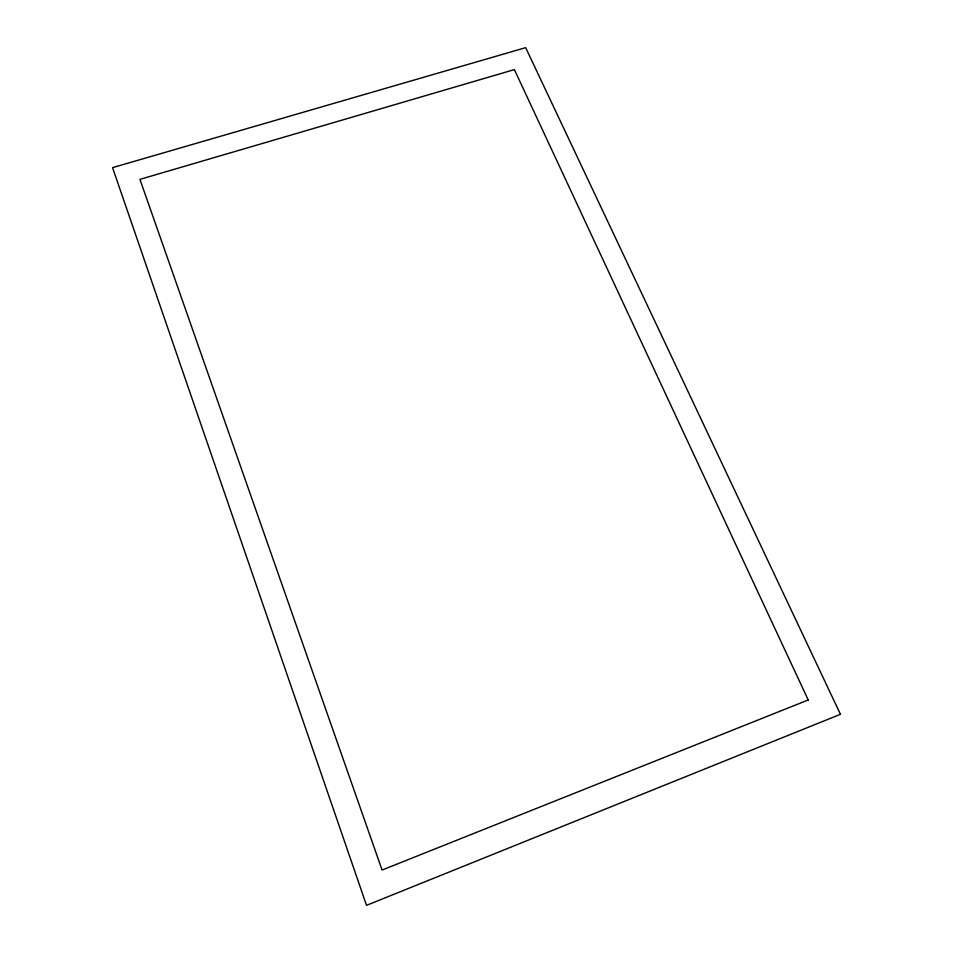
<?xml version="1.0" encoding="UTF-8"?>
<svg xmlns="http://www.w3.org/2000/svg" width="953" height="953" viewBox="0 0 953 953"><rect width="100%" height="100%" fill="white"/><g stroke="black" fill="none" stroke-linecap="round" stroke-linejoin="round"><path stroke-width="1.43" d="M840.439 714.297L366.524 905.35L112.561 167.645L525.663 47.65L840.439 714.297M808.215 699.967L382.082 870.041L139.936 179.367L514.382 69.605L808.215 699.967"/></g></svg>
